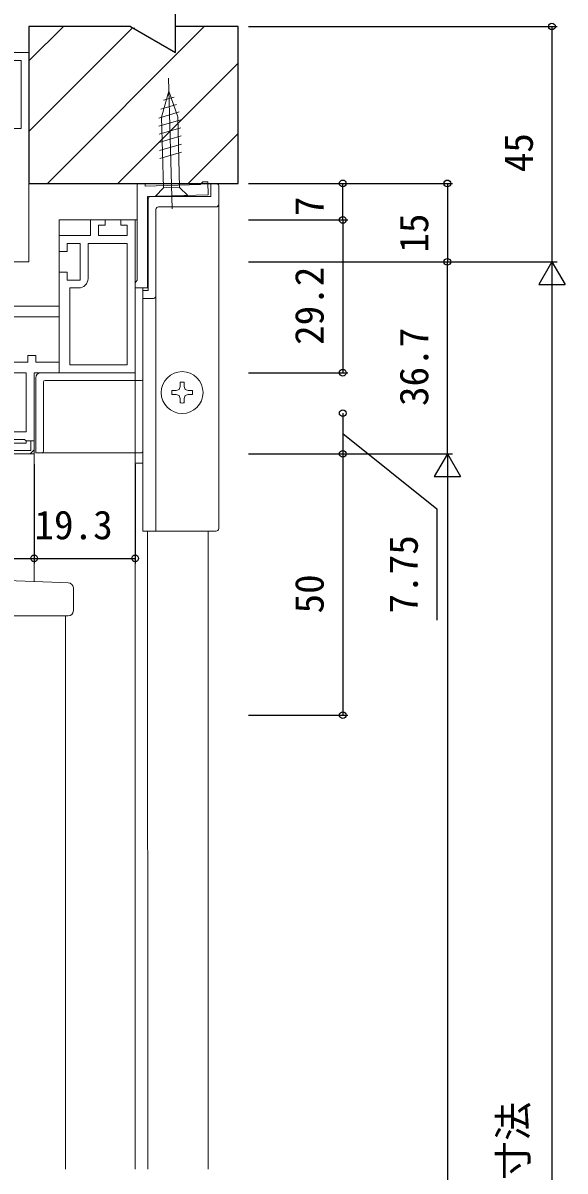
# Model space of a CAD drawing. Units: millimetres, scale not verified. Extents: x -437 to 438, y -331 to 329.
# Drawn here: x -230.7 to -127.1, y -18.4 to 201.2 of the extents above; entities that cross this region are included whole.
import ezdxf
from ezdxf.enums import TextEntityAlignment as Align

# ---------------------------------------------------------------- set-up
doc = ezdxf.new("R2010")
doc.units = ezdxf.units.MM
doc.header["$LTSCALE"] = 2
for name, color, linetype, lineweight in [('0-2_YKK_11', 7, 'Continuous', 18), ('0-4_YKK_12', 2, 'Continuous', 18), ('0-5_YKK_13', 4, 'Continuous', 18)]:
    doc.layers.add(name, color=color, linetype=linetype, lineweight=lineweight)
for name, color, linetype in [('0-7_YKK_D', 6, 'Continuous'), ('0-9_YSS_K', 3, 'Continuous'), ('0-A_YSS_KE', 3, 'Continuous')]:
    doc.layers.add(name, color=color, linetype=linetype)
doc.styles.add('ＭＳ ゴシック', font='')
doc.styles.get('ＭＳ ゴシック').set_extended_font_data('MS Gothic')

msp = doc.modelspace()

# ---------------------------------------------------------------- linework, layer by layer
at = {"layer": '0-2_YKK_11', "color": 211}
msp.add_line((-229.359, 118.8), (-228.601, 119.559), dxfattribs=at)
at = {"layer": '0-2_YKK_11', "color": 4}
msp.add_lwpolyline([(-246.102, 180.997), (-231.102, 180.997), (-231.102, 193.997), (-237.602, 193.997), (-237.602, 195.497), (-229.602, 195.497), (-229.602, 155.497), (-237.602, 155.497), (-237.602, 157.397)], dxfattribs=at)
at = {"layer": '0-2_YKK_11', "color": 211}
msp.add_lwpolyline([(-208.902, 151.997), (-208.902, 170.497), (-207.402, 170.497), (-207.402, 169.985), (-196.854, 170.258), (-196.367, 170.771), (-195.367, 170.797), (-195.302, 168.297), (-206.902, 167.997), (-206.902, 150.497), (-209.302, 150.497), (-209.302, 151.507)], close=True, dxfattribs=at)
for points in [[(-209.301, 163.5), (-209.301, 134.3), (-228.601, 134.3), (-228.601, 121.3), (-230.101, 121.3), (-230.447, 121.5), (-242.301, 121.5)], [(-242.301, 147), (-223.801, 147), (-223.801, 153.5), (-222.301, 153.5), (-222.301, 152), (-219.801, 152), (-219.801, 159), (-222.301, 159), (-222.301, 157.5), (-223.801, 157.5), (-223.801, 160.5), (-217.801, 160.5), (-217.801, 163.5)], [(-217.801, 163.5), (-215.051, 163.5), (-215.051, 162.5), (-216.301, 162.5), (-216.301, 160.5), (-210.801, 160.5), (-210.801, 162.5), (-212.051, 162.5), (-212.051, 163.5), (-209.301, 163.5)], [(-210.801, 159), (-210.801, 135.8), (-221.801, 135.8), (-221.801, 150.5), (-220.101, 150.5)], [(-218.301, 152.3), (-218.301, 159), (-210.801, 159)], [(-236.188, 136.3), (-229.801, 136.3), (-229.801, 137.6), (-228.301, 137.6), (-228.301, 136.3), (-223.801, 136.3), (-223.801, 145), (-238.199, 145)], [(-265.101, 113.8), (-265.101, 134.779), (-263.301, 136.579), (-263.301, 138), (-246.801, 138), (-246.801, 133.6), (-245.601, 133.6), (-245.601, 118.8), (-228.601, 118.8), (-228.601, 121.3), (-229.201, 121.3), (-229.201, 119.4), (-245.001, 119.4), (-245.001, 134.2), (-246.201, 134.2), (-246.201, 138.6), (-262.801, 138.6)], [(-242.301, 123), (-230.101, 123), (-230.101, 134.3), (-242.301, 134.3)], [(-245.601, 118.8), (-228.601, 118.8), (-228.601, 121.3), (-230.101, 121.3), (-230.101, 120.8), (-243.601, 120.8)]]:
    msp.add_lwpolyline(points, dxfattribs=at)
msp.add_arc((-220.101, 152.3), 1.8, 270.00001, 359.99999, dxfattribs=at)
at = {"layer": '0-4_YKK_12'}
for p, q in [((-209.301, 134.6), (-209.301, -18.009)), ((-248.001, 118.8), (-228.6, 118.8)), ((-228.6, 118.8), (-228.6, 94.362)), ((-207.802, 117), (-209.302, 117)), ((-206.902, 103.999), (-206.865, -18.009)), ((-195.302, 103.999), (-195.302, -18.009)), ((-222.6, 87.8), (-222.6, -18.009))]:
    msp.add_line(p, q, dxfattribs=at)
at = {"layer": '0-5_YKK_13'}
for p, q in [((-202.235, 165.617), (-202.882, 190.609)), ((-202.817, 188.11), (-204.239, 183.155)), ((-203.884, 186.385), (-201.849, 186.987)), ((-202.817, 188.11), (-201.141, 183.235)), ((-202.817, 188.11), (-201.141, 183.235)), ((-204.375, 184.676), (-201.361, 185.567)), ((-204.785, 182.99), (-200.873, 184.148)), ((-204.745, 181.438), (-200.576, 182.671)), ((-203.89, 169.626), (-204.239, 183.155)), ((-200.791, 169.706), (-201.141, 183.235)), ((-204.705, 179.885), (-200.536, 181.119)), ((-204.665, 178.333), (-200.495, 179.566)), ((-204.625, 176.78), (-200.455, 178.014)), ((-204.585, 175.228), (-200.415, 176.462)), ((-205.399, 168.036), (-203.89, 169.626)), ((-194.802, 170.5), (-193.802, 170.5)), ((-194.802, 170), (-194.802, 170.5)), ((-194.802, 170), (-194.802, 168)), ((-193.302, 170), (-193.302, 166.5)), ((-206.802, 167.5), (-206.802, 150)), ((-194.802, 168), (-206.302, 168)), ((-205.302, 165.5), (-205.302, 149)), ((-193.802, 166), (-204.802, 166)), ((-223.802, 163.5), (-208.902, 163.5)), ((-223.802, 162.5), (-223.802, 163.5)), ((-223.802, 134.3), (-223.802, 162.5)), ((-207.802, 150.497), (-207.802, 133.1)), ((-207.802, 149), (-207.802, 150)), ((-207.802, 150), (-206.802, 150)), ((-207.802, 148.499), (-207.802, 103.999)), ((-205.302, 149), (-205.302, 103.999)), ((-228.302, 120), (-228.302, 133.3)), ((-208.102, 132.8), (-226.502, 132.8)), ((-207.802, 133.1), (-207.802, 130.3)), ((-200.702, 132.459), (-200.702, 131.645)), ((-207.802, 130.3), (-207.802, 119.3)), ((-202.262, 130.1), (-201.448, 130.1)), ((-201.448, 130.1), (-200.86, 129.942)), ((-200.702, 131.645), (-200.86, 131.057)), ((-200.702, 129.354), (-200.86, 129.942)), ((-199.902, 129.354), (-199.745, 129.942)), ((-199.157, 130.9), (-199.745, 131.057)), ((-198.343, 130.9), (-199.157, 130.9)), ((-200.702, 128.54), (-200.702, 129.354)), ((-199.902, 128.54), (-199.902, 129.354)), ((-228.302, 119), (-228.302, 120)), ((-227.102, 119), (-228.302, 119)), ((-227.102, 119), (-226.502, 119)), ((-208.102, 119), (-226.502, 119)), ((-193.802, 103.999), (-207.802, 103.999)), ((-223.514, 94.184), (-247.036, 95.006)), ((-222.066, 94.134), (-223.514, 94.184)), ((-221.101, 88.8), (-221.101, 93.134)), ((-249.201, 87.8), (-223.549, 87.8)), ((-223.549, 87.8), (-222.101, 87.8))]:
    msp.add_line(p, q, dxfattribs=at)
for points in [[(-205.399, 168.036), (-199.201, 168.196), (-200.791, 169.706), (-203.89, 169.626)], [(-193.302, 166.499), (-193.302, 163.499), (-193.302, 104.499)], [(-227.302, 134.3), (-209.302, 134.3), (-209.302, 163.5)], [(-205.802, 148.5), (-207.802, 148.5), (-207.802, 149)], [(-226.802, 132.5), (-226.802, 120), (-226.802, 119.3)], [(-199.902, 132.459), (-199.902, 131.645), (-199.745, 131.057)], [(-202.262, 130.9), (-201.448, 130.9), (-200.86, 131.057)], [(-198.343, 130.1), (-199.157, 130.1), (-199.745, 129.942)]]:
    msp.add_lwpolyline(points, dxfattribs=at)
msp.add_circle((-200.302, 130.5), 4, dxfattribs=at)
for centre, radius, start, end in [((-193.802, 170), 0.5, 0, 90), ((-206.302, 167.5), 0.5, 90, 180), ((-204.802, 165.5), 0.5, 90, 180), ((-193.802, 166.5), 0.5, 270, 0), ((-205.802, 149), 0.5, 270, 0), ((-227.302, 133.3), 1, 90, 180), ((-226.502, 132.5), 0.3, 90, 180), ((-208.102, 133.1), 0.3, 270, 360), ((-200.302, 130.5), 2, 78.46304, 101.53696), ((-200.302, 130.5), 2, 168.46304, 191.53696), ((-200.302, 130.5), 2, 348.46304, 11.53696), ((-200.302, 130.5), 2, 258.46304, 281.53696), ((-227.102, 119.3), 0.3, 270, 0), ((-208.102, 119.3), 0.3, 270, 0), ((-193.802, 104.499), 0.5, 270, 0), ((-222.101, 93.134), 1, 0, 88), ((-222.101, 88.8), 1, 270, 0)]:
    msp.add_arc(centre, radius, start, end, dxfattribs=at)
at = {"layer": '0-7_YKK_D'}
for p, q in [((-187.602, 200.497), (-128.602, 200.497)), ((-129.602, 200.497), (-129.602, 155.497)), ((-187.602, 170.497), (-148.602, 170.497)), ((-187.602, 170.497), (-168.602, 170.497)), ((-169.602, 163.5), (-169.602, 170.497)), ((-149.602, 170.497), (-149.602, 155.497)), ((-187.602, 163.5), (-168.602, 163.5)), ((-187.602, 163.5), (-168.602, 163.5)), ((-169.602, 163.5), (-169.602, 134.3)), ((-187.602, 155.497), (-128.602, 155.497)), ((-187.602, 155.497), (-148.602, 155.497)), ((-187.602, 155.497), (-148.602, 155.497)), ((-187.602, 155.497), (-128.602, 155.497)), ((-149.602, 118.8), (-149.602, 155.497)), ((-129.602, 155.497), (-132.102, 151.167)), ((-129.602, 155.497), (-127.102, 151.167)), ((-129.602, 155.497), (-129.602, 146.837)), ((-132.102, 151.167), (-127.102, 151.167)), ((-129.602, 150.497), (-129.602, -182.2)), ((-187.602, 134.3), (-168.602, 134.3)), ((-169.602, 126.55), (-169.602, 118.8)), ((-187.602, 118.8), (-148.602, 118.8)), ((-187.602, 118.8), (-148.602, 118.8)), ((-187.602, 118.8), (-168.602, 118.8)), ((-187.602, 118.8), (-168.602, 118.8)), ((-169.602, 118.8), (-169.602, 68.8)), ((-149.602, 118.8), (-152.102, 114.47)), ((-149.602, 118.8), (-147.102, 114.47)), ((-149.602, 118.8), (-149.602, 110.14)), ((-228.601, 116.8), (-228.601, 97.8)), ((-228.601, 116.8), (-228.601, 97.8)), ((-209.301, 116.8), (-209.301, 97.8)), ((-152.102, 114.47), (-147.102, 114.47)), ((-149.602, 113.8), (-149.602, -178.597)), ((-245.601, 98.8), (-228.601, 98.8)), ((-228.601, 98.8), (-209.301, 98.8)), ((-187.602, 68.8), (-168.602, 68.8))]:
    msp.add_line(p, q, dxfattribs=at)
msp.add_lwpolyline([(-169.602, 122.675), (-151.602, 108.289), (-151.602, 86.987)], dxfattribs=at)
for centre in [(-129.602, 200.497), (-169.602, 170.497), (-149.602, 170.497), (-169.602, 163.5), (-169.602, 163.5), (-149.602, 155.497), (-149.602, 155.497), (-169.602, 134.3), (-169.602, 126.55), (-169.602, 118.8), (-169.602, 118.8), (-228.601, 98.8), (-228.601, 98.8), (-209.301, 98.8), (-169.602, 68.8)]:
    msp.add_circle(centre, 0.637, dxfattribs=at)
at = {"layer": '0-9_YSS_K'}
for p, q in [((-229.602, 193.907), (-223.009, 200.5)), ((-229.602, 180.437), (-209.78, 200.259)), ((-226.069, 170.5), (-196.069, 200.5)), ((-209.605, 200.2), (-209.355, 200.2)), ((-212.598, 170.5), (-189.602, 193.496)), ((-199.128, 170.5), (-189.602, 180.025))]:
    msp.add_line(p, q, dxfattribs=at)
at = {"layer": '0-A_YSS_KE'}
for p, q in [((-201.602, 195.537), (-201.602, 243.8)), ((-210.198, 200.5), (-229.602, 200.5)), ((-229.602, 200.5), (-229.602, 170.5)), ((-210.198, 200.5), (-201.602, 195.537)), ((-189.602, 200.5), (-201.602, 200.5)), ((-189.602, 170.5), (-189.602, 200.5)), ((-229.602, 170.5), (-189.602, 170.5))]:
    msp.add_line(p, q, dxfattribs=at)

# ---------------------------------------------------------------- texts
at = {"layer": '0-7_YKK_D', "style": 'ＭＳ ゴシック'}
for s, p in [('45', (-131.602, 172.628)), ('7', (-171.602, 164.25)), ('15', (-151.602, 157.244)), ('29.2', (-171.602, 139.61)), ('36.7', (-151.602, 127.923)), ('7.75', (-153.602, 88.263)), ('50', (-171.602, 88.26)), ('既設枠BH寸法', (-132.625, -50.07))]:
    msp.add_text(s, height=5.499, rotation=90, dxfattribs=at).set_placement(p, align=Align.BOTTOM_LEFT)
msp.add_text('19.3', height=5.499, dxfattribs=at).set_placement((-228.539, 100.8), align=Align.BOTTOM_LEFT)

doc.saveas('drawing.dxf')
